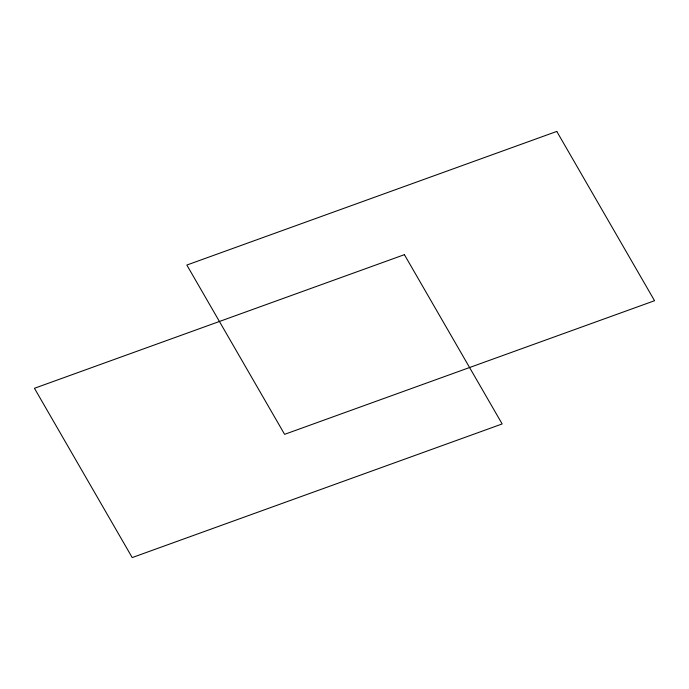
<?xml version="1.0" encoding="UTF-8"?>
<svg xmlns="http://www.w3.org/2000/svg" width="689" height="689" viewBox="0 0 689 689"><rect width="100%" height="100%" fill="white"/><g stroke="black" fill="none" stroke-linecap="round" stroke-linejoin="round"><path stroke-width="1.03" d="M556.79 131.427L186.84 265.05L284.6 434.337L654.55 300.714L556.79 131.427M404.4 254.663L34.45 388.286L132.21 557.573L502.16 423.95L404.4 254.663"/></g></svg>
